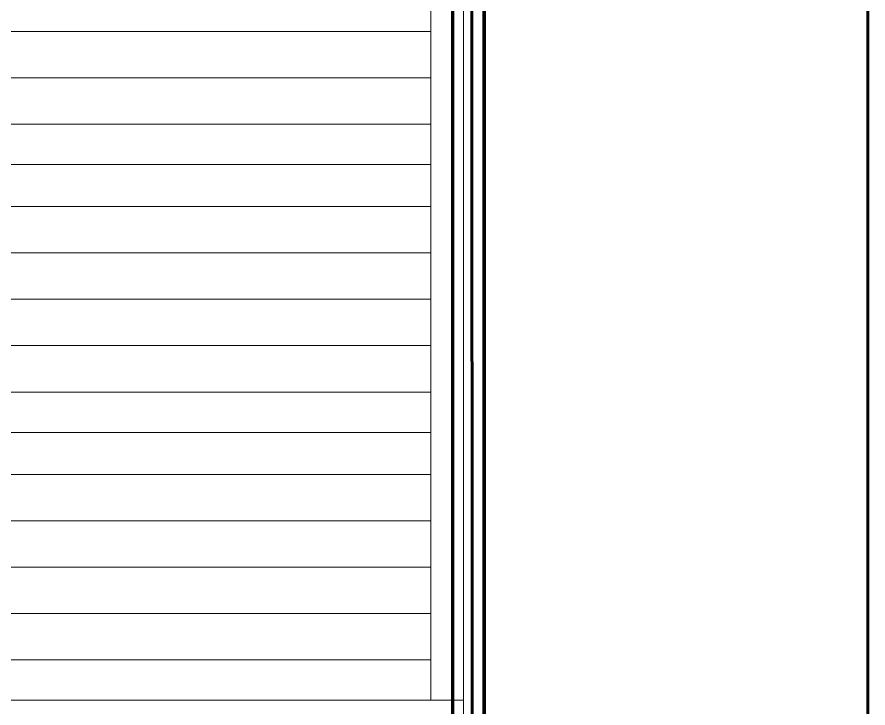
# Model space of a CAD drawing. Header units: millimetres. Extents: x 0 to 1680, y 0 to 594.
# Drawn here: x 632.7 to 680.62, y 157.63 to 196.56 of the extents above; entities that cross this region are included whole.
import ezdxf

# ---------------------------------------------------------------- set-up
doc = ezdxf.new("R2010")
doc.units = ezdxf.units.MM
for name, pattern in [('K5LT_BASIC', [0]), ('K5LT_REINFORCED', [0]), ('K5LT_THIN_INCLUDED_TO_HATCHING', [0])]:
    doc.linetypes.add(name, pattern=pattern)
doc.layers.add('Системный слой', color=7, linetype='Continuous')

msp = doc.modelspace()

# ---------------------------------------------------------------- linework, layer by layer
at = {"layer": 'Системный слой', "color": 5, "linetype": 'K5LT_BASIC', "lineweight": 60, "true_color": 0x0000ff}
for p, q in [((680.62309, 156.46443), (680.62309, 288.74932)), ((658.32381, 156.46443), (658.3091, 286.31716)), ((658.98006, 286.40818), (658.98006, 156.46443)), ((659.03256, 156.46443), (659.03256, 286.40818))]:
    msp.add_line(p, q, dxfattribs=at)
at = {"layer": 'Системный слой', "color": 7, "linetype": 'K5LT_THIN_INCLUDED_TO_HATCHING', "lineweight": 18}
for p, q in [((657.85131, 156.46443), (657.85131, 222.74568)), ((656.00667, 158.06296), (655.98681, 221.87943)), ((655.98118, 195.74807), (592.74493, 195.74807)), ((655.98118, 193.1362), (592.74493, 193.1362)), ((655.98118, 190.52432), (592.74493, 190.52432)), ((592.75207, 188.25046), (655.98681, 188.25046)), ((655.98118, 185.87812), (592.74493, 185.87812)), ((655.98118, 183.26625), (592.74493, 183.26625)), ((655.98118, 180.65437), (592.74493, 180.65437)), ((655.98118, 178.0425), (592.74493, 178.0425)), ((655.98118, 175.43062), (592.74493, 175.43062)), ((592.75207, 173.15676), (655.98681, 173.15676)), ((656.00667, 170.78432), (592.77042, 170.78432)), ((656.00667, 168.17245), (592.77042, 168.17245)), ((656.00667, 165.56057), (592.77042, 165.56057)), ((656.00667, 162.9487), (592.74735, 162.9487)), ((656.00667, 160.33682), (592.77042, 160.33682)), ((590.91381, 158.06296), (657.85131, 158.06296))]:
    msp.add_line(p, q, dxfattribs=at)
at = {"layer": 'Системный слой', "color": 134, "linetype": 'K5LT_REINFORCED', "lineweight": 100, "true_color": 0x009696}
msp.add_line((657.22131, 221.87943), (657.22131, 156.46443), dxfattribs=at)

doc.saveas('drawing.dxf')
